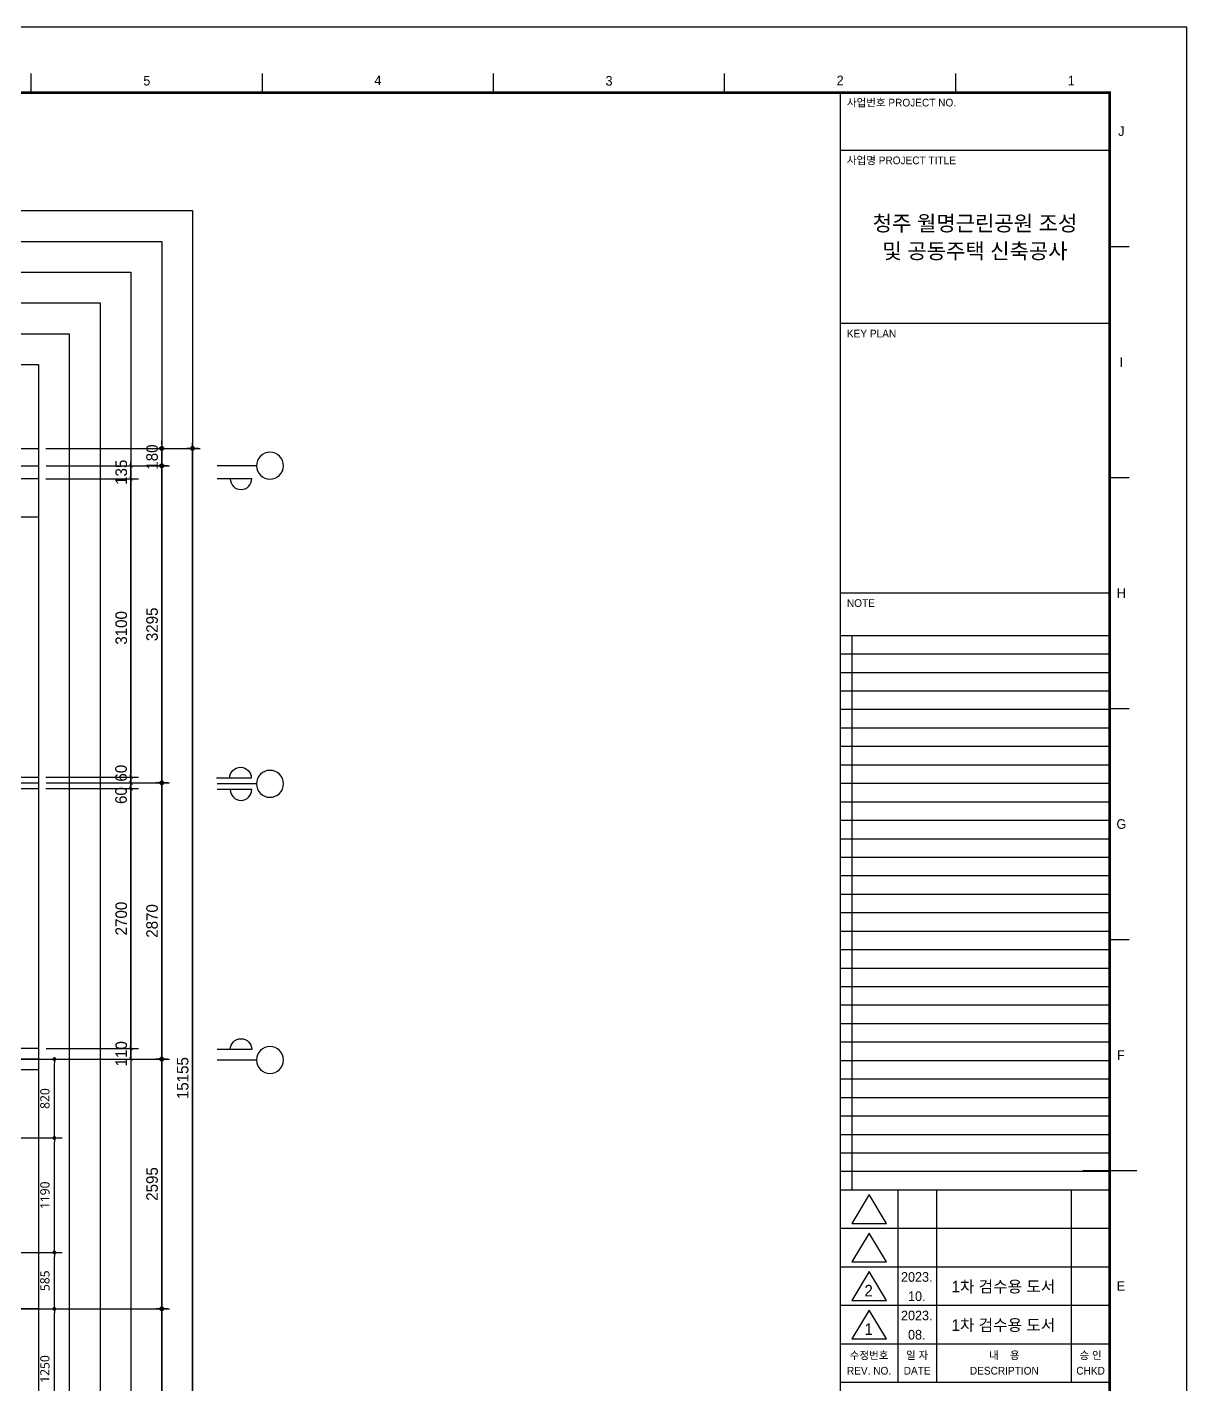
# Model space of a CAD drawing. Header units: millimetres. Extents: x 0 to 92204, y -190080 to 23760.
# Drawn here: x 21598 to 33640, y -14107 to 0 of the extents above; entities that cross this region are included whole.
import ezdxf
from ezdxf.enums import TextEntityAlignment as Align

# ---------------------------------------------------------------- set-up
doc = ezdxf.new("R2010")
doc.units = ezdxf.units.MM
doc.header["$LTSCALE"] = 100
doc.linetypes.add('AUDIT_D_220706163347-0', pattern=[0])
doc.linetypes.add('CEN', pattern=[62, 60, -1, 0, -1])
doc.layers.get('defpoints').update_dxf_attribs({"color": 139})
for name, color, linetype in [('A-치수', 7, 'AUDIT_D_220706163347-0'), ('AA-BORD-FORM', 7, 'Continuous'), ('AA-BORD-TEXT', 3, 'Continuous'), ('AA-XXXX-DIMS', 7, 'Continuous'), ('CEN_CON', 1, 'CEN'), ('CEN_WALL', 12, 'CEN'), ('CONC', 2, 'Continuous'), ('DIM', 7, 'AUDIT_D_220706163347-0'), ('ELE3_CON', 7, 'Continuous'), ('MC', 135, 'Continuous'), ('sheet-안양진흥$0$AA-BORD-TEXT', 3, 'Continuous'), ('WAL', 3, 'Continuous'), ('WAL_DRY', 7, 'Continuous')]:
    doc.layers.add(name, color=color, linetype=linetype)
doc.layers.add('Defpoint', color=135, linetype='Continuous', plot=False)
doc.styles.add('HAUD01', font='Dotum.ttf')
doc.styles.add('sheet-안양진흥$0$HAUD01', font='Dotum.ttf')
doc.styles.add('맑은 고딕', font='malgun.ttf')
doc.styles.add('맑은고딕', font='malgun.ttf', dxfattribs={"width": 0.9})
doc.dimstyles.new('DIM_40', dxfattribs={"dimscale": 40, "dimtxt": 3, "dimasz": 1, "dimexe": 2, "dimexo": 2, "dimgap": 1, "dimtad": 1, "dimdec": 0, "dimzin": 0, "dimdsep": 46, "dimtxsty": '맑은고딕', "dimblk1": 'DIMDOT', "dimblk2": 'DIMDOT', "dimsah": 1, "dimcen": 0.09, "dimdle": 2, "dimclrd": 7, "dimclre": 7, "dimclrt": 3, "dimadec": 0, "dimazin": 0, "dimtfac": 1, "dimtdec": 0, "dimtix": 1, "dimtmove": 2, "dimatfit": 3, "dimldrblk": 'DIMDOT', "dimfxl": 2, "dimtolj": 1, "dimtzin": 0, "dimarcsym": 0})
doc.dimstyles.new('MCDIM_40', dxfattribs={"dimscale": 40, "dimtxt": 3, "dimasz": 1, "dimexe": 2, "dimexo": 2, "dimgap": 1, "dimtad": 1, "dimdec": 0, "dimzin": 0, "dimdsep": 46, "dimtxsty": '맑은고딕', "dimblk1": 'ARCHTICK', "dimblk2": 'ARCHTICK', "dimsah": 1, "dimcen": 0.09, "dimdle": 2, "dimclrd": 7, "dimclre": 7, "dimclrt": 3, "dimadec": 0, "dimazin": 0, "dimtfac": 1, "dimtdec": 0, "dimtix": 1, "dimtmove": 2, "dimatfit": 3, "dimldrblk": 'ARCHTICK', "dimfxl": 1, "dimtolj": 1, "dimtzin": 0, "dimarcsym": 0})
doc.dimstyles.new('NDIM40-in', dxfattribs={"dimscale": 40, "dimtxt": 2.4, "dimasz": 1, "dimexe": 2, "dimexo": 2, "dimgap": 1.2, "dimtad": 1, "dimdec": 0, "dimrnd": 0.25, "dimzin": 0, "dimdsep": 46, "dimtxsty": '맑은 고딕', "dimblk": 'DOT', "dimcen": 5, "dimclrd": 256, "dimclre": 256, "dimclrt": 3, "dimadec": 0, "dimazin": 0, "dimtfac": 1, "dimtdec": 0, "dimtix": 1, "dimtmove": 2, "dimatfit": 1, "dimldrblk": 'DIMDOT', "dimfxl": 0, "dimtolj": 1, "dimtzin": 0, "dimarcsym": 0})

# ---------------------------------------------------------------- blocks, each defined once
blk = doc.blocks.new('U-76B(기본)', base_point=(218292, 9215))
at = {"layer": 'CEN_CON'}
for p, q in [((203612, 19750), (212132, 19750)), ((203912, 19750), (203912, 8915)), ((205592, 19750), (205592, 17645)), ((211887, 16995), (211887, 19750)), ((218887, 17595), (218887, 8920)), ((219067, 17595), (219067, 8920)), ((219167, 17370), (216452, 17370)), ((216802, 17230), (211582, 17230)), ((211877, 17345), (211877, 15695)), ((203612, 15905), (211967, 15905)), ((204362, 8915), (204362, 15905)), ((212722, 8915), (212722, 14695)), ((212512, 14485), (219167, 14485)), ((207187, 11695), (207187, 8915)), ((203612, 11395), (210452, 11395)), ((219167, 11050), (212512, 11050)), ((219167, 9215), (203612, 9215))]:
    blk.add_line(p, q, dxfattribs=at)
at = {"layer": 'CEN_WALL'}
for p, q in [((209152, 19750), (209152, 18915)), ((209167, 15695), (209167, 17935)), ((205587, 17840), (205587, 15695)), ((205892, 17740), (203612, 17740)), ((208992, 17760), (212132, 17760)), ((211602, 16340), (211602, 17735)), ((214047, 17595), (214047, 15695)), ((216067, 17595), (216067, 15695)), ((216627, 17595), (216627, 14275)), ((218287, 14375), (218287, 17595)), ((216452, 16895), (219167, 16895)), ((210702, 15695), (210702, 16685)), ((211637, 16510), (210542, 16510)), ((205862, 16115), (205862, 8915)), ((217002, 15855), (213887, 15855)), ((215592, 14695), (215592, 8920)), ((210187, 12675), (210187, 11395)), ((209882, 12370), (219167, 12370)), ((208877, 8915), (208877, 10385)), ((210127, 8915), (210127, 10385)), ((210292, 10220), (208712, 10220))]:
    blk.add_line(p, q, dxfattribs=at)
at = {"layer": 'CONC'}
for p, q in [((203912, 19750), (203912, 19145)), ((210837, 19765), (211902, 19765)), ((210837, 19638), (210837, 19765)), ((211902, 17245), (211902, 19765)), ((212152, 17495), (212152, 19750)), ((204112, 19625), (204112, 19145)), ((204112, 19625), (205402, 19625)), ((205402, 19625), (205402, 17680)), ((205602, 19625), (205602, 17680)), ((205602, 19625), (210137, 19625)), ((210137, 19638), (210837, 19638)), ((210137, 19638), (210137, 19625)), ((204112, 19145), (203912, 19145)), ((203912, 18115), (203912, 17680)), ((204112, 18115), (203912, 18115)), ((204112, 18115), (204112, 17800)), ((204632, 17800), (204112, 17800)), ((204632, 17800), (204632, 17680)), ((204632, 17680), (203912, 17680)), ((205602, 17680), (205402, 17680)), ((212467, 17495), (212152, 17495)), ((212467, 17495), (212467, 17395)), ((218942, 17495), (213587, 17495)), ((213587, 17495), (213587, 17395)), ((212467, 17395), (212327, 17395)), ((212327, 17395), (212327, 17245)), ((213587, 17395), (213727, 17395)), ((213727, 17395), (213727, 17245)), ((212327, 17245), (211902, 17245)), ((218955, 17245), (213727, 17245)), ((218955, 17245), (218955, 16795)), ((211790, 16795), (211790, 17115)), ((211964, 17115), (211790, 17115)), ((211964, 16795), (211964, 17115)), ((211777, 16795), (211777, 16005)), ((211790, 16795), (211777, 16795)), ((211977, 16795), (211964, 16795)), ((211977, 16795), (211977, 15805)), ((218942, 16795), (218942, 14585)), ((218942, 16795), (218955, 16795)), ((203912, 16180), (203912, 15805)), ((204112, 16180), (203912, 16180)), ((204112, 16180), (204112, 16055)), ((204562, 16055), (204112, 16055)), ((204562, 16055), (204562, 15345)), ((206327, 15992), (206037, 15992)), ((206037, 15992), (206037, 15818)), ((206327, 16005), (208152, 16005)), ((206327, 16005), (206327, 15992)), ((208152, 16005), (208152, 15805)), ((209102, 16005), (211777, 16005)), ((209102, 16005), (209102, 15805)), ((204362, 15805), (203912, 15805)), ((204362, 15805), (204362, 15345)), ((206327, 15818), (206037, 15818)), ((206327, 15818), (206327, 15805)), ((206327, 15805), (208152, 15805)), ((209102, 15805), (211977, 15805)), ((204562, 15345), (204362, 15345)), ((212622, 12835), (212622, 14585)), ((212822, 14585), (212622, 14585)), ((212822, 12835), (212822, 14585)), ((213772, 14585), (215632, 14585)), ((213772, 14385), (213772, 14585)), ((215632, 14385), (215632, 14585)), ((216562, 14585), (218942, 14585)), ((216562, 14385), (216562, 14585)), ((213772, 14385), (215632, 14385)), ((216562, 14385), (218942, 14385)), ((218942, 14385), (218942, 11250)), ((212622, 12835), (212635, 12835)), ((212635, 12835), (212635, 12545)), ((212809, 12835), (212809, 12545)), ((212809, 12835), (212822, 12835)), ((212635, 12545), (212809, 12545)), ((204362, 12045), (204362, 11155)), ((204562, 12045), (204362, 12045)), ((204562, 12045), (204562, 11405)), ((210172, 11405), (204562, 11405)), ((210172, 11205), (210172, 11405)), ((207062, 11155), (204362, 11155)), ((207062, 11155), (207062, 10315)), ((207312, 11205), (207312, 10315)), ((207312, 11205), (210172, 11205)), ((213282, 11250), (212802, 11250)), ((212802, 11250), (212802, 9415)), ((213282, 11250), (213282, 11050)), ((216102, 11250), (215082, 11250)), ((215082, 11250), (215082, 11050)), ((216102, 11250), (216102, 11050)), ((218942, 11250), (217902, 11250)), ((217902, 11250), (217902, 11050)), ((213282, 11050), (213002, 11050)), ((213002, 11050), (213002, 9215)), ((216102, 11050), (215082, 11050)), ((218942, 11050), (217902, 11050)), ((207312, 10315), (207062, 10315)), ((207062, 9415), (207062, 9215)), ((210712, 9415), (207062, 9415)), ((210712, 9415), (210712, 9215)), ((212802, 9415), (211912, 9415)), ((211912, 9415), (211912, 9215)), ((210712, 9215), (207062, 9215)), ((213002, 9215), (211912, 9215))]:
    blk.add_line(p, q, dxfattribs=at)
at = {"layer": 'Defpoint'}
blk.add_circle((211887, 19750), 50, dxfattribs=at)
at = {"layer": 'ELE3_CON'}
for p, q in [((203912, 19145), (203912, 18115)), ((204112, 16180), (204112, 17680)), ((204562, 12045), (204562, 15345)), ((215082, 11250), (213282, 11250)), ((217902, 11250), (216102, 11250)), ((207062, 9415), (207062, 10315)), ((207312, 9415), (207312, 10315)), ((211912, 9415), (210712, 9415))]:
    blk.add_line(p, q, dxfattribs=at)
at = {"layer": 'MC'}
for p, q in [((205792, 19750), (205792, 15695)), ((209092, 19750), (209092, 18915)), ((209212, 19750), (209212, 18915)), ((211752, 16995), (211752, 19750)), ((203612, 19615), (212132, 19615)), ((209312, 19015), (208992, 19015)), ((209092, 15695), (209092, 17935)), ((209242, 15695), (209242, 17935)), ((208992, 17835), (212132, 17835)), ((208992, 17685), (212132, 17685)), ((211542, 17735), (211542, 16340)), ((213987, 17595), (213987, 15695)), ((214107, 17595), (214107, 15695)), ((216007, 17595), (216007, 15695)), ((216127, 17595), (216127, 15695)), ((216552, 17595), (216552, 14275)), ((216702, 17595), (216702, 14275)), ((218202, 14375), (218202, 17595)), ((211987, 17345), (211987, 15695)), ((216792, 17095), (211582, 17095)), ((216442, 16835), (219167, 16835)), ((210642, 15695), (210642, 16685)), ((211637, 16585), (210542, 16585)), ((206067, 16115), (206067, 8915)), ((208992, 16085), (210857, 16085)), ((203612, 16015), (209342, 16015)), ((216992, 15915), (213887, 15915)), ((203612, 15795), (211967, 15795)), ((216992, 15795), (213887, 15795)), ((212612, 8915), (212612, 14695)), ((212832, 8915), (212832, 14695)), ((215532, 14695), (215532, 8920)), ((215652, 14695), (215652, 8920)), ((218352, 8920), (218352, 14725)), ((218752, 8920), (218752, 14725)), ((212502, 14595), (216792, 14595)), ((216442, 14635), (219167, 14635)), ((212502, 14375), (219167, 14375)), ((209882, 12575), (219167, 12575)), ((209982, 12675), (209982, 11395)), ((203612, 11595), (210442, 11595))]:
    blk.add_line(p, q, dxfattribs=at)
at = {"layer": 'WAL'}
for p, q in [((218282, 14585), (218282, 17125)), ((218372, 17125), (218282, 17125)), ((218372, 14585), (218372, 17125)), ((205412, 16180), (205412, 15635)), ((205602, 16180), (205412, 16180)), ((205602, 16180), (205602, 15825)), ((205602, 15825), (205877, 15825)), ((205877, 15825), (205877, 15325)), ((205412, 15635), (205687, 15635)), ((205687, 15635), (205687, 15325)), ((205877, 15325), (205687, 15325)), ((218372, 14585), (218282, 14585)), ((210172, 12385), (210812, 12385)), ((210172, 11225), (210172, 12385)), ((210812, 12385), (210812, 12195)), ((212012, 12385), (212012, 12195)), ((212012, 12385), (213302, 12385)), ((213302, 12385), (213302, 12195)), ((215102, 12385), (216122, 12385)), ((215102, 12385), (215102, 12195)), ((216122, 12385), (216122, 12195)), ((217922, 12385), (218942, 12385)), ((217922, 12385), (217922, 12195)), ((218942, 12385), (218942, 12195)), ((210362, 12195), (210812, 12195)), ((210362, 11225), (210362, 12195)), ((212012, 12195), (213302, 12195)), ((215102, 12195), (216122, 12195)), ((217922, 12195), (218942, 12195)), ((205687, 12025), (205687, 11405)), ((205877, 12025), (205687, 12025)), ((205877, 12025), (205877, 11405)), ((210172, 11225), (210362, 11225)), ((210172, 10265), (208832, 10265)), ((208832, 9415), (208832, 10265)), ((210082, 10175), (208922, 10175)), ((208922, 9415), (208922, 10175)), ((210082, 9415), (210082, 10175)), ((210172, 9415), (210172, 10265)), ((208922, 9415), (208832, 9415)), ((210172, 9415), (210082, 9415))]:
    blk.add_line(p, q, dxfattribs=at)
at = {"layer": 'WAL_DRY'}
for p, q in [((205772, 19625), (205772, 17665)), ((205782, 19625), (205782, 17665)), ((209102, 19625), (209102, 19025)), ((209115, 19625), (209115, 19038)), ((209127, 19625), (209127, 19050)), ((209177, 19625), (209177, 19050)), ((209190, 19625), (209190, 19038)), ((209202, 19625), (209202, 19025)), ((210837, 19635), (211772, 19635)), ((210837, 19625), (211762, 19625)), ((211762, 17825), (211762, 19625)), ((211772, 17825), (211772, 19635)), ((204112, 19465), (205402, 19465)), ((204112, 19455), (205402, 19455)), ((209127, 19050), (209177, 19050)), ((209102, 19025), (209202, 19025)), ((209115, 19038), (209190, 19038)), ((209102, 16005), (209102, 17825)), ((209102, 17825), (209202, 17825)), ((209115, 16005), (209115, 17813)), ((209115, 17813), (209190, 17813)), ((209127, 16005), (209127, 17800)), ((209127, 17800), (209177, 17800)), ((209177, 16005), (209177, 17800)), ((209190, 16005), (209190, 17813)), ((209202, 16005), (209202, 17825)), ((209202, 17825), (209242, 17825)), ((209202, 17813), (209242, 17813)), ((209202, 17800), (209242, 17800)), ((209992, 17825), (211772, 17825)), ((209992, 17813), (211772, 17813)), ((209992, 17800), (211772, 17800)), ((211772, 17825), (211772, 17750)), ((209202, 17750), (209242, 17750)), ((209202, 17738), (209242, 17738)), ((209202, 17725), (209242, 17725)), ((209992, 17750), (211607, 17750)), ((209992, 17738), (211595, 17738)), ((209992, 17725), (211582, 17725)), ((211582, 16515), (211582, 17725)), ((211595, 16503), (211595, 17738)), ((211607, 16490), (211607, 17750)), ((211657, 17750), (211772, 17750)), ((211657, 16440), (211657, 17750)), ((212457, 17115), (212457, 17395)), ((212467, 17105), (212467, 17395)), ((213587, 17105), (213587, 17395)), ((213597, 17115), (213597, 17395)), ((212457, 17115), (211977, 17115)), ((212467, 17105), (211977, 17105)), ((213997, 17105), (213587, 17105)), ((216092, 17115), (213597, 17115)), ((213997, 17115), (213997, 15805)), ((214010, 17115), (214010, 15818)), ((214022, 17115), (214022, 15830)), ((214072, 17115), (214072, 15830)), ((214085, 17115), (214085, 15818)), ((214097, 17115), (214097, 15805)), ((216017, 17105), (214097, 17105)), ((216017, 17115), (216017, 15805)), ((216030, 17115), (216030, 15818)), ((216042, 17115), (216042, 15830)), ((216092, 17115), (216092, 15880)), ((216587, 17115), (216587, 15880)), ((216650, 17115), (216587, 17115)), ((216650, 17115), (216650, 16950)), ((216650, 16950), (218282, 16950)), ((216637, 16900), (218282, 16900)), ((216637, 16900), (216637, 15385)), ((216650, 16888), (218282, 16888)), ((216650, 16888), (216650, 15385)), ((216662, 16875), (218282, 16875)), ((216662, 16875), (216662, 15385)), ((210682, 16515), (211582, 16515)), ((210682, 16005), (210682, 16515)), ((210695, 16503), (211595, 16503)), ((210695, 16005), (210695, 16503)), ((210707, 16490), (211607, 16490)), ((210707, 16005), (210707, 16490)), ((210757, 16440), (211657, 16440)), ((210757, 16005), (210757, 16440)), ((205772, 16195), (205772, 15995)), ((205782, 16195), (205782, 16005)), ((205772, 15995), (206037, 15995)), ((205782, 16005), (206037, 16005)), ((206047, 15805), (206047, 15310)), ((206057, 15805), (206057, 15310)), ((214097, 15805), (213997, 15805)), ((214085, 15818), (214010, 15818)), ((214072, 15830), (214022, 15830)), ((214657, 15905), (214097, 15905)), ((214657, 15893), (214097, 15893)), ((214657, 15880), (214097, 15880)), ((214657, 15830), (214097, 15830)), ((214657, 15818), (214097, 15818)), ((214657, 15805), (214097, 15805)), ((216017, 15905), (215457, 15905)), ((216017, 15893), (215457, 15893)), ((216017, 15880), (215457, 15880)), ((216017, 15830), (215457, 15830)), ((216017, 15818), (215457, 15818)), ((216017, 15805), (215457, 15805)), ((216017, 15805), (215457, 15805)), ((216562, 15805), (216017, 15805)), ((216575, 15818), (216030, 15818)), ((216587, 15830), (216042, 15830)), ((216587, 15880), (216092, 15880)), ((216562, 15805), (216562, 15385)), ((216575, 15818), (216575, 15385)), ((216587, 15830), (216587, 15385)), ((216562, 14635), (216562, 14585)), ((216575, 14635), (216575, 14585)), ((216587, 14635), (216587, 14585)), ((216637, 14635), (216637, 14585)), ((216650, 14635), (216650, 14585)), ((216662, 14635), (216662, 14585)), ((215542, 14385), (215542, 12565)), ((215555, 14385), (215555, 12565)), ((215567, 14385), (215567, 12565)), ((215617, 14385), (215617, 12565)), ((215630, 14385), (215630, 12565)), ((215642, 14385), (215642, 12565)), ((218762, 14385), (218762, 12565)), ((218772, 14385), (218772, 12555)), ((209992, 12565), (209992, 13685)), ((210092, 13685), (209992, 13685)), ((210092, 12565), (210092, 13685)), ((210092, 13685), (210792, 13685)), ((210792, 13585), (210792, 13685)), ((210005, 12565), (210005, 13673)), ((210080, 13673), (210005, 13673)), ((210017, 12565), (210017, 13660)), ((210067, 13660), (210017, 13660)), ((210067, 12565), (210067, 13660)), ((210080, 12565), (210080, 13673)), ((210092, 13673), (210780, 13673)), ((210092, 13660), (210767, 13660)), ((210092, 13610), (210767, 13610)), ((210092, 13598), (210780, 13598)), ((210092, 13585), (210792, 13585)), ((210767, 13610), (210767, 13660)), ((210780, 13598), (210780, 13673)), ((209992, 12565), (210827, 12565)), ((209992, 11585), (209992, 12565)), ((210002, 11575), (210002, 12555)), ((210002, 12555), (210827, 12555)), ((211997, 12565), (212622, 12565)), ((211997, 12555), (212622, 12555)), ((212822, 12565), (213317, 12565)), ((212822, 12555), (213317, 12555)), ((215087, 12565), (216137, 12565)), ((215087, 12555), (216137, 12555)), ((217907, 12565), (218762, 12565)), ((217907, 12555), (218772, 12555)), ((206047, 12040), (206047, 11575)), ((206057, 12040), (206057, 11585)), ((206047, 11575), (210002, 11575)), ((206057, 11585), (209992, 11585))]:
    blk.add_line(p, q, dxfattribs=at)
blk = doc.blocks.new('DIMDOT')
at = {"layer": 'AA-XXXX-DIMS'}
for p, q in [((-1.5, 0), (1.5, 0)), ((0, -1.5), (0, 1.5))]:
    blk.add_line(p, q, dxfattribs=at)
for radius in [0.5, 0.25]:
    blk.add_circle((0, 0), radius, dxfattribs=at)
blk = doc.blocks.new('*D3056')
at = {"layer": 'defpoints', "color": 0, "transparency": 16777216}
for p in [(21715, -28137), (23315, -28137), (21715, -43292)]:
    blk.add_point(p, dxfattribs=at)
at = {"layer": 'DIM', "color": 7, "lineweight": -2, "transparency": 16777216}
for p, q in [((21795, -28137), (23395, -28137)), ((23315, -43252), (23315, -28177)), ((21795, -43292), (23395, -43292))]:
    blk.add_line(p, q, dxfattribs=at)
at = {"layer": 'DIM', "color": 7, "lineweight": -2, "transparency": 16777216, "xscale": 40, "yscale": 40, "zscale": 40}
for p, rotation in [((23315, -28137), 90), ((23315, -43292), 270)]:
    blk.add_blockref('DIMDOT', p, dxfattribs=dict(at, rotation=rotation))
at = {"layer": 'DIM', "color": 3, "transparency": 16777216, "insert": (23213, -34680), "char_height": 120, "attachment_point": 5, "rotation": 90, "style": 'HAUD01'}
blk.add_mtext('\\A1;15155', dxfattribs=at)
blk = doc.blocks.new('*D3059')
at = {"layer": 'defpoints', "color": 0, "transparency": 16777216}
for p in [(21715, -34482), (22995, -34482), (21715, -37077)]:
    blk.add_point(p, dxfattribs=at)
at = {"layer": 'DIM', "color": 7, "lineweight": -2, "transparency": 16777216}
for p, q in [((21795, -34482), (23075, -34482)), ((22995, -37037), (22995, -34522)), ((21795, -37077), (23075, -37077))]:
    blk.add_line(p, q, dxfattribs=at)
at = {"layer": 'DIM', "color": 7, "lineweight": -2, "transparency": 16777216, "xscale": 40, "yscale": 40, "zscale": 40}
for p, rotation in [((22995, -34482), 90), ((22995, -37077), 270)]:
    blk.add_blockref('DIMDOT', p, dxfattribs=dict(at, rotation=rotation))
at = {"layer": 'DIM', "color": 3, "transparency": 16777216, "insert": (22895, -35780), "char_height": 120, "attachment_point": 5, "rotation": 90, "style": 'HAUD01'}
blk.add_mtext('\\A1;2595', dxfattribs=at)
blk = doc.blocks.new('*D3060')
at = {"layer": 'defpoints', "color": 0, "transparency": 16777216}
for p in [(21715, -31612), (22995, -31612), (21715, -34482)]:
    blk.add_point(p, dxfattribs=at)
at = {"layer": 'DIM', "color": 7, "lineweight": -2, "transparency": 16777216}
for p, q in [((21795, -31612), (23075, -31612)), ((22995, -34442), (22995, -31652)), ((21795, -34482), (23075, -34482))]:
    blk.add_line(p, q, dxfattribs=at)
at = {"layer": 'DIM', "color": 7, "lineweight": -2, "transparency": 16777216, "xscale": 40, "yscale": 40, "zscale": 40}
for p, rotation in [((22995, -31612), 90), ((22995, -34482), 270)]:
    blk.add_blockref('DIMDOT', p, dxfattribs=dict(at, rotation=rotation))
at = {"layer": 'DIM', "color": 3, "transparency": 16777216, "insert": (22895, -33047), "char_height": 120, "attachment_point": 5, "rotation": 90, "style": 'HAUD01'}
blk.add_mtext('\\A1;2870', dxfattribs=at)
blk = doc.blocks.new('*D3061')
at = {"layer": 'defpoints', "color": 0, "transparency": 16777216}
for p in [(21715, -28317), (22995, -28317), (21715, -31612)]:
    blk.add_point(p, dxfattribs=at)
at = {"layer": 'DIM', "color": 7, "lineweight": -2, "transparency": 16777216}
for p, q in [((21795, -28317), (23075, -28317)), ((22995, -31572), (22995, -28357)), ((21795, -31612), (23075, -31612))]:
    blk.add_line(p, q, dxfattribs=at)
at = {"layer": 'DIM', "color": 7, "lineweight": -2, "transparency": 16777216, "xscale": 40, "yscale": 40, "zscale": 40}
for p, rotation in [((22995, -28317), 90), ((22995, -31612), 270)]:
    blk.add_blockref('DIMDOT', p, dxfattribs=dict(at, rotation=rotation))
at = {"layer": 'DIM', "color": 3, "transparency": 16777216, "insert": (22895, -29965), "char_height": 120, "attachment_point": 5, "rotation": 90, "style": 'HAUD01'}
blk.add_mtext('\\A1;3295', dxfattribs=at)
blk = doc.blocks.new('*D3062')
at = {"layer": 'defpoints', "color": 0, "transparency": 16777216}
for p in [(21710, -28137), (22995, -28137), (21715, -28317)]:
    blk.add_point(p, dxfattribs=at)
at = {"layer": 'DIM', "color": 7, "lineweight": -2, "transparency": 16777216}
for p, q in [((22995, -28097), (22995, -28057)), ((21790, -28137), (23075, -28137)), ((22995, -28317), (22995, -28137)), ((21795, -28317), (23075, -28317)), ((22995, -28357), (22995, -28397))]:
    blk.add_line(p, q, dxfattribs=at)
at = {"layer": 'DIM', "color": 7, "lineweight": -2, "transparency": 16777216, "xscale": 40, "yscale": 40, "zscale": 40}
for p, rotation in [((22995, -28137), 270), ((22995, -28317), 90)]:
    blk.add_blockref('DIMDOT', p, dxfattribs=dict(at, rotation=rotation))
at = {"layer": 'DIM', "color": 3, "transparency": 16777216, "insert": (22895, -28227), "char_height": 120, "attachment_point": 5, "rotation": 90, "style": 'HAUD01'}
blk.add_mtext('\\A1;180', dxfattribs=at)
blk = doc.blocks.new('*D3063')
at = {"layer": 'defpoints', "color": 0, "transparency": 16777216}
for p in [(21715, -37077), (22995, -37077), (21715, -40017)]:
    blk.add_point(p, dxfattribs=at)
at = {"layer": 'DIM', "color": 7, "lineweight": -2, "transparency": 16777216}
for p, q in [((21795, -37077), (23075, -37077)), ((22995, -39977), (22995, -37117)), ((21795, -40017), (23075, -40017))]:
    blk.add_line(p, q, dxfattribs=at)
at = {"layer": 'DIM', "color": 7, "lineweight": -2, "transparency": 16777216, "xscale": 40, "yscale": 40, "zscale": 40}
for p, rotation in [((22995, -37077), 90), ((22995, -40017), 270)]:
    blk.add_blockref('DIMDOT', p, dxfattribs=dict(at, rotation=rotation))
at = {"layer": 'DIM', "color": 3, "transparency": 16777216, "insert": (22895, -38547), "char_height": 120, "attachment_point": 5, "rotation": 90, "style": 'HAUD01'}
blk.add_mtext('\\A1;2940', dxfattribs=at)
blk = doc.blocks.new('_ArchTick')
at = {"color": 0, "linetype": 'ByBlock', "const_width": 0.15}
blk.add_lwpolyline([(-0.5, -0.5), (0.5, 0.5)], dxfattribs=at)
blk = doc.blocks.new('*D3064')
at = {"layer": 'defpoints', "color": 0, "transparency": 16777216}
for p in [(21715, -34372), (22675, -34372), (21715, -34482)]:
    blk.add_point(p, dxfattribs=at)
at = {"layer": 'DIM', "color": 7, "lineweight": -2, "transparency": 16777216}
for p, q in [((21795, -34372), (22755, -34372)), ((22675, -34372), (22675, -34332)), ((22675, -34482), (22675, -34372)), ((21795, -34482), (22755, -34482)), ((22675, -34482), (22675, -34522))]:
    blk.add_line(p, q, dxfattribs=at)
at = {"layer": 'DIM', "color": 7, "lineweight": -2, "transparency": 16777216, "xscale": 40, "yscale": 40, "zscale": 40}
for p, rotation in [((22675, -34372), 270), ((22675, -34482), 90)]:
    blk.add_blockref('_ArchTick', p, dxfattribs=dict(at, rotation=rotation))
at = {"layer": 'DIM', "color": 3, "transparency": 16777216, "insert": (22575, -34427), "char_height": 120, "attachment_point": 5, "rotation": 90, "style": 'HAUD01'}
blk.add_mtext('\\A1;110', dxfattribs=at)
blk = doc.blocks.new('*D3065')
at = {"layer": 'defpoints', "color": 0, "transparency": 16777216}
for p in [(21710, -31672), (22675, -31672), (21715, -34372)]:
    blk.add_point(p, dxfattribs=at)
at = {"layer": 'DIM', "color": 7, "lineweight": -2, "transparency": 16777216}
for p, q in [((22675, -34452), (22675, -31592)), ((21790, -31672), (22755, -31672)), ((21795, -34372), (22755, -34372))]:
    blk.add_line(p, q, dxfattribs=at)
at = {"layer": 'DIM', "color": 7, "lineweight": -2, "transparency": 16777216, "xscale": 40, "yscale": 40, "zscale": 40}
for p, rotation in [((22675, -31672), 90), ((22675, -34372), 270)]:
    blk.add_blockref('_ArchTick', p, dxfattribs=dict(at, rotation=rotation))
at = {"layer": 'DIM', "color": 3, "transparency": 16777216, "insert": (22575, -33022), "char_height": 120, "attachment_point": 5, "rotation": 90, "style": 'HAUD01'}
blk.add_mtext('\\A1;2700', dxfattribs=at)
blk = doc.blocks.new('*D3066')
at = {"layer": 'defpoints', "color": 0, "transparency": 16777216}
for p in [(21710, -31672), (21715, -31612), (22675, -31612)]:
    blk.add_point(p, dxfattribs=at)
at = {"layer": 'DIM', "color": 7, "lineweight": -2, "transparency": 16777216}
for p, q in [((22675, -31612), (22675, -31572)), ((21790, -31672), (22755, -31672)), ((21795, -31612), (22755, -31612)), ((22675, -31672), (22675, -31612)), ((22675, -31672), (22675, -31712))]:
    blk.add_line(p, q, dxfattribs=at)
at = {"layer": 'DIM', "color": 7, "lineweight": -2, "transparency": 16777216, "xscale": 40, "yscale": 40, "zscale": 40}
for p, rotation in [((22675, -31612), 270), ((22675, -31672), 90)]:
    blk.add_blockref('_ArchTick', p, dxfattribs=dict(at, rotation=rotation))
at = {"layer": 'DIM', "color": 3, "transparency": 16777216, "insert": (22573, -31744), "char_height": 120, "attachment_point": 5, "rotation": 90, "style": 'HAUD01'}
blk.add_mtext('\\A1;60', dxfattribs=at)
blk = doc.blocks.new('*D3067')
at = {"layer": 'defpoints', "color": 0, "transparency": 16777216}
for p in [(21710, -31552), (22675, -31552), (21715, -31612)]:
    blk.add_point(p, dxfattribs=at)
at = {"layer": 'DIM', "color": 7, "lineweight": -2, "transparency": 16777216}
for p, q in [((21790, -31552), (22755, -31552)), ((22675, -31552), (22675, -31512)), ((22675, -31612), (22675, -31552)), ((21795, -31612), (22755, -31612)), ((22675, -31612), (22675, -31652))]:
    blk.add_line(p, q, dxfattribs=at)
at = {"layer": 'DIM', "color": 7, "lineweight": -2, "transparency": 16777216, "xscale": 40, "yscale": 40, "zscale": 40}
for p, rotation in [((22675, -31552), 270), ((22675, -31612), 90)]:
    blk.add_blockref('_ArchTick', p, dxfattribs=dict(at, rotation=rotation))
at = {"layer": 'DIM', "color": 3, "transparency": 16777216, "insert": (22573, -31512), "char_height": 120, "attachment_point": 5, "rotation": 90, "style": 'HAUD01'}
blk.add_mtext('\\A1;60', dxfattribs=at)
blk = doc.blocks.new('*D3068')
at = {"layer": 'defpoints', "color": 0, "transparency": 16777216}
for p in [(21710, -28452), (22675, -28452), (21710, -31552)]:
    blk.add_point(p, dxfattribs=at)
at = {"layer": 'DIM', "color": 7, "lineweight": -2, "transparency": 16777216}
for p, q in [((21790, -28452), (22755, -28452)), ((22675, -31632), (22675, -28372)), ((21790, -31552), (22755, -31552))]:
    blk.add_line(p, q, dxfattribs=at)
at = {"layer": 'DIM', "color": 7, "lineweight": -2, "transparency": 16777216, "xscale": 40, "yscale": 40, "zscale": 40}
for p, rotation in [((22675, -28452), 90), ((22675, -31552), 270)]:
    blk.add_blockref('_ArchTick', p, dxfattribs=dict(at, rotation=rotation))
at = {"layer": 'DIM', "color": 3, "transparency": 16777216, "insert": (22575, -30002), "char_height": 120, "attachment_point": 5, "rotation": 90, "style": 'HAUD01'}
blk.add_mtext('\\A1;3100', dxfattribs=at)
blk = doc.blocks.new('*D3069')
at = {"layer": 'defpoints', "color": 0, "transparency": 16777216}
for p in [(21715, -28317), (22675, -28317), (21710, -28452)]:
    blk.add_point(p, dxfattribs=at)
at = {"layer": 'DIM', "color": 7, "lineweight": -2, "transparency": 16777216}
for p, q in [((21795, -28317), (22755, -28317)), ((22675, -28317), (22675, -28277)), ((22675, -28452), (22675, -28317)), ((21790, -28452), (22755, -28452)), ((22675, -28452), (22675, -28492))]:
    blk.add_line(p, q, dxfattribs=at)
at = {"layer": 'DIM', "color": 7, "lineweight": -2, "transparency": 16777216, "xscale": 40, "yscale": 40, "zscale": 40}
for p, rotation in [((22675, -28317), 270), ((22675, -28452), 90)]:
    blk.add_blockref('_ArchTick', p, dxfattribs=dict(at, rotation=rotation))
at = {"layer": 'DIM', "color": 3, "transparency": 16777216, "insert": (22575, -28385), "char_height": 120, "attachment_point": 5, "rotation": 90, "style": 'HAUD01'}
blk.add_mtext('\\A1;135', dxfattribs=at)
blk = doc.blocks.new('중심')
at = {"layer": 'DIM'}
blk.add_line((-350, 0), (0, 0), dxfattribs=at)
blk.add_circle((-470, 0), 120, dxfattribs=at)
blk = doc.blocks.new('XR-FORM 청주월명')
at = {"layer": 'AA-BORD-FORM', "color": 2}
for p, q in [((541, 577), (541, 582)), ((601, 577), (601, 582)), ((661, 577), (661, 582)), ((721, 577), (721, 582)), ((781, 577), (781, 582)), ((751, 577), (751, 17)), ((821, 537), (826, 537)), ((821, 477), (826, 477)), ((821, 417), (826, 417)), ((821, 357), (826, 357)), ((814, 297), (828, 297))]:
    blk.add_line(p, q, dxfattribs=at)
at = {"layer": 'AA-BORD-FORM', "color": 3}
for p, q in [((821, 562), (751, 562)), ((821, 517), (751, 517)), ((821, 447), (751, 447)), ((751, 292), (821, 292)), ((766, 292), (766, 282)), ((776, 292), (776, 282)), ((811, 292), (811, 282)), ((751, 282), (821, 282)), ((766, 282), (766, 272)), ((776, 282), (776, 272)), ((811, 282), (811, 272)), ((751, 272), (821, 272)), ((766, 272), (766, 262)), ((776, 272), (776, 262)), ((811, 272), (811, 262)), ((751, 262), (821, 262)), ((766, 262), (766, 252)), ((776, 262), (776, 252)), ((811, 262), (811, 252)), ((751, 252), (821, 252)), ((766, 252), (766, 242)), ((776, 252), (776, 242)), ((811, 252), (811, 242)), ((751, 242), (821, 242))]:
    blk.add_line(p, q, dxfattribs=at)
at = {"layer": 'AA-BORD-FORM', "color": 1}
blk.add_lwpolyline([(0, 0), (841, 0), (841, 594), (0, 594)], close=True, dxfattribs=at)
at = {"layer": 'AA-BORD-FORM', "color": 2, "const_width": 0.682}
blk.add_lwpolyline([(21, 17), (21, 577), (821, 577), (821, 17)], close=True, dxfattribs=at)
at = {"layer": 'AA-BORD-FORM', "color": 7}
for points in [[(763, 283.24), (758.5, 290.74), (754, 283.24)], [(763, 273.24), (758.5, 280.74), (754, 273.24)], [(763, 263.24), (758.5, 270.74), (754, 263.24)], [(763, 253.24), (758.5, 260.74), (754, 253.24)], [(763, 253.24), (758.5, 260.74), (754, 253.24)]]:
    blk.add_lwpolyline(points, close=True, dxfattribs=at)
at = {"layer": 'defpoints'}
for p, q in [((751, 436), (821, 436)), ((754, 436), (754, 292)), ((751, 431.2), (821, 431.2)), ((751, 426.4), (821, 426.4)), ((751, 421.6), (821, 421.6)), ((751, 416.8), (821, 416.8)), ((751, 412), (821, 412)), ((751, 407.2), (821, 407.2)), ((751, 402.4), (821, 402.4)), ((751, 397.6), (821, 397.6)), ((751, 392.8), (821, 392.8)), ((751, 388), (821, 388)), ((751, 383.2), (821, 383.2)), ((751, 378.4), (821, 378.4)), ((751, 373.6), (821, 373.6)), ((751, 368.8), (821, 368.8)), ((751, 364), (821, 364)), ((751, 359.2), (821, 359.2)), ((751, 354.4), (821, 354.4)), ((751, 349.6), (821, 349.6)), ((751, 344.8), (821, 344.8)), ((751, 340), (821, 340)), ((751, 335.2), (821, 335.2)), ((751, 330.4), (821, 330.4)), ((751, 325.6), (821, 325.6)), ((751, 320.8), (821, 320.8)), ((751, 316), (821, 316)), ((751, 311.2), (821, 311.2)), ((751, 306.4), (821, 306.4)), ((751, 301.6), (821, 301.6)), ((751, 296.8), (821, 296.8))]:
    blk.add_line(p, q, dxfattribs=at)
at = {"layer": 'AA-BORD-TEXT', "color": 7, "style": 'HAUD01'}
for s, p in [('5', (571, 580.09)), ('4', (631, 580.19)), ('3', (691, 580.06)), ('2', (751, 580.16)), ('1', (811, 580.12)), ('J', (824, 567)), ('I', (824, 507)), ('H', (824, 447)), ('G', (824, 387)), ('F', (823.89, 327)), ('E', (823.89, 267))]:
    blk.add_text(s, height=2.5, dxfattribs=at).set_placement(p, align=Align.MIDDLE_CENTER)
at = {"layer": 'AA-BORD-TEXT', "color": 3, "style": 'HAUD01'}
for s, p in [('사업번호 PROJECT NO.', (752.75, 573.4)), ('사업명 PROJECT TITLE', (752.75, 558.4)), ('KEY PLAN', (752.75, 513.4)), ('NOTE', (752.75, 443.4))]:
    blk.add_text(s, height=2, rotation=360, dxfattribs=at).set_placement(p)
for s, height, rotation, p in [('청주 월명근린공원 조성', 4, 360, (786, 543.05)), ('및 공동주택 신축공사', 4, 0, (786, 535.85)), ('수정번호', 2, 360, (758.5, 249)), ('일 자', 2, 360, (770.98, 249)), ('내    용', 2, 360, (793.62, 249)), ('승 인', 2, 360, (816.02, 249)), ('REV. NO.', 2, 360, (758.5, 245)), ('DATE', 2, 360, (770.98, 245)), ('DESCRIPTION', 2, 360, (793.62, 245)), ('CHKD', 2, 360, (816.02, 245))]:
    blk.add_text(s, height=height, rotation=rotation, dxfattribs=at).set_placement(p, align=Align.MIDDLE_CENTER)
at = {"layer": 'sheet-안양진흥$0$AA-BORD-TEXT', "style": 'sheet-안양진흥$0$HAUD01'}
for s, height, p in [('2023.', 2.5, (770.89, 269.35)), ('1차 검수용 도서', 3, (793.39, 266.85)), ('2', 3, (758.39, 265.79)), ('10.', 2.5, (770.89, 264.35)), ('2023.', 2.5, (770.89, 259.35)), ('1차 검수용 도서', 3, (793.39, 256.85)), ('1', 3, (758.39, 255.79)), ('08.', 2.5, (770.89, 254.35))]:
    blk.add_text(s, height=height, dxfattribs=at).set_placement(p, align=Align.MIDDLE_CENTER)
blk = doc.blocks.new('_Dot')
at = {"color": 0, "linetype": 'ByBlock', "lineweight": -2}
blk.add_line((-0.5, 0), (-1, 0), dxfattribs=at)
at = {"color": 0, "linetype": 'ByBlock', "const_width": 0.5}
blk.add_lwpolyline([(-0.25, 0, 1), (0.25, 0, 1)], format="xyb", close=True, dxfattribs=at)
blk = doc.blocks.new('*D233')
at = {"layer": 'defpoints', "color": 0, "transparency": 16777216}
for p in [(21415, -13317), (21880, -13317), (21415, -14567)]:
    blk.add_point(p, dxfattribs=at)
at = {"layer": 'DIM', "lineweight": -2, "transparency": 16777216}
for p, q in [((21495, -13317), (21960, -13317)), ((21880, -14527), (21880, -13357)), ((21495, -14567), (21960, -14567))]:
    blk.add_line(p, q, dxfattribs=at)
at = {"layer": 'DIM', "lineweight": -2, "transparency": 16777216, "xscale": 40, "yscale": 40, "zscale": 40}
for p, rotation in [((21880, -13317), 90), ((21880, -14567), 270)]:
    blk.add_blockref('_Dot', p, dxfattribs=dict(at, rotation=rotation))
at = {"layer": 'DIM', "color": 3, "transparency": 16777216, "insert": (21782, -13942), "char_height": 96, "attachment_point": 5, "rotation": 90, "style": '맑은 고딕'}
blk.add_mtext('\\A1;1250', dxfattribs=at)
blk = doc.blocks.new('*D234')
at = {"layer": 'defpoints', "color": 0, "transparency": 16777216}
for p in [(21415, -12732), (21880, -12732), (21415, -13317)]:
    blk.add_point(p, dxfattribs=at)
at = {"layer": 'DIM', "lineweight": -2, "transparency": 16777216}
for p, q in [((21495, -12732), (21960, -12732)), ((21880, -13277), (21880, -12772)), ((21495, -13317), (21960, -13317))]:
    blk.add_line(p, q, dxfattribs=at)
at = {"layer": 'DIM', "lineweight": -2, "transparency": 16777216, "xscale": 40, "yscale": 40, "zscale": 40}
for p, rotation in [((21880, -12732), 90), ((21880, -13317), 270)]:
    blk.add_blockref('_Dot', p, dxfattribs=dict(at, rotation=rotation))
at = {"layer": 'DIM', "color": 3, "transparency": 16777216, "insert": (21782, -13025), "char_height": 96, "attachment_point": 5, "rotation": 90, "style": '맑은 고딕'}
blk.add_mtext('\\A1;585', dxfattribs=at)
blk = doc.blocks.new('*D235')
at = {"layer": 'defpoints', "color": 0, "transparency": 16777216}
for p in [(21415, -11542), (21880, -11542), (21415, -12732)]:
    blk.add_point(p, dxfattribs=at)
at = {"layer": 'DIM', "lineweight": -2, "transparency": 16777216}
for p, q in [((21495, -11542), (21960, -11542)), ((21880, -12692), (21880, -11582)), ((21495, -12732), (21960, -12732))]:
    blk.add_line(p, q, dxfattribs=at)
at = {"layer": 'DIM', "lineweight": -2, "transparency": 16777216, "xscale": 40, "yscale": 40, "zscale": 40}
for p, rotation in [((21880, -11542), 90), ((21880, -12732), 270)]:
    blk.add_blockref('_Dot', p, dxfattribs=dict(at, rotation=rotation))
at = {"layer": 'DIM', "color": 3, "transparency": 16777216, "insert": (21782, -12137), "char_height": 96, "attachment_point": 5, "rotation": 90, "style": '맑은 고딕'}
blk.add_mtext('\\A1;1190', dxfattribs=at)
blk = doc.blocks.new('*D236')
at = {"layer": 'defpoints', "color": 0, "transparency": 16777216}
for p in [(21415, -10722), (21880, -10722), (21415, -11542)]:
    blk.add_point(p, dxfattribs=at)
at = {"layer": 'DIM', "lineweight": -2, "transparency": 16777216}
for p, q in [((21495, -10722), (21960, -10722)), ((21880, -11502), (21880, -10762)), ((21495, -11542), (21960, -11542))]:
    blk.add_line(p, q, dxfattribs=at)
at = {"layer": 'DIM', "lineweight": -2, "transparency": 16777216, "xscale": 40, "yscale": 40, "zscale": 40}
for p, rotation in [((21880, -10722), 90), ((21880, -11542), 270)]:
    blk.add_blockref('_Dot', p, dxfattribs=dict(at, rotation=rotation))
at = {"layer": 'DIM', "color": 3, "transparency": 16777216, "insert": (21782, -11132), "char_height": 96, "attachment_point": 5, "rotation": 90, "style": '맑은 고딕'}
blk.add_mtext('\\A1;820', dxfattribs=at)
blk = doc.blocks.new('DIM-1108')
at = {"layer": 'DIM'}
for points in [[(23706.1, -28452.1, 1), (23930.1, -28452.1), (23570.1, -28452.1)], [(23701.1, -31562.1, -1), (23925.1, -31562.1), (23565.1, -31562.1)], [(23706.1, -31682.1, 1), (23930.1, -31682.1), (23570.1, -31682.1)], [(23706.1, -34382.1, -1), (23930.1, -34382.1), (23570.1, -34382.1)]]:
    blk.add_lwpolyline(points, format="xyb", dxfattribs=at)
at = {"layer": 'A-치수', "xscale": -1.166666666666666, "yscale": 1.166666666666666, "zscale": 1.166666666666666}
for p in [(23570.1, -28317.1), (23570.1, -31622.1), (23570.1, -34492.1)]:
    blk.add_blockref('중심', p, dxfattribs=at)
at = {"layer": 'DIM'}
for base, p1, p2, dimstyle, override, picture, middle in [((22995, -28137.1), (21715, -28317.1), (21710, -28137.1), 'DIM_40', {"dimscale": 40, "dimtxsty": 'HAUD01'}, '*D3062', (22895, -28227.1)), ((22675, -28317.1), (21710, -28452.1), (21715, -28317.1), 'MCDIM_40', {"dimtxsty": 'HAUD01'}, '*D3069', (22575, -28384.6)), ((22995, -28317.1), (21715, -31612.1), (21715, -28317.1), 'DIM_40', {"dimscale": 40, "dimtxsty": 'HAUD01'}, '*D3061', (22895, -29964.6)), ((22675, -28452.1), (21710, -31552.1), (21710, -28452.1), 'MCDIM_40', {"dimtxsty": 'HAUD01'}, '*D3068', (22575, -30002.1)), ((22675, -31672.1), (21715, -34372.1), (21710, -31672.1), 'MCDIM_40', {"dimtxsty": 'HAUD01'}, '*D3065', (22575, -33022.1)), ((22995, -31612.1), (21715, -34482.1), (21715, -31612.1), 'DIM_40', {"dimscale": 40, "dimtxsty": 'HAUD01'}, '*D3060', (22895, -33047.1)), ((22675, -34372.1), (21715, -34482.1), (21715, -34372.1), 'MCDIM_40', {"dimtxsty": 'HAUD01'}, '*D3064', (22575, -34427.1)), ((22995, -34482.1), (21715, -37077.1), (21715, -34482.1), 'DIM_40', {"dimscale": 40, "dimtxsty": 'HAUD01'}, '*D3059', (22895, -35779.6)), ((22995, -37077.1), (21715, -40017.1), (21715, -37077.1), 'DIM_40', {"dimscale": 40, "dimtxsty": 'HAUD01'}, '*D3063', (22895, -38547.1))]:
    dim = blk.add_linear_dim(base=base, p1=p1, p2=p2, angle=270, dimstyle=dimstyle, override=override, dxfattribs=at)
    dim.commit()
    dim.dimension.update_dxf_attribs({"geometry": picture, "text_midpoint": middle})
for base, p1, p2, dimstyle, override, picture, middle in [((23315, -28137.1), (21715, -43292.1), (21715, -28137.1), 'DIM_40', {"dimscale": 40, "dimtxsty": 'HAUD01'}, '*D3056', (23212.7, -34679.6)), ((22675, -31552.1), (21715, -31612.1), (21710, -31552.1), 'MCDIM_40', {"dimtxsty": 'HAUD01'}, '*D3067', (22573.1, -31511.8)), ((22675, -31612.1), (21710, -31672.1), (21715, -31612.1), 'MCDIM_40', {"dimtxsty": 'HAUD01'}, '*D3066', (22573.1, -31743.6))]:
    dim = blk.add_linear_dim(base=base, p1=p1, p2=p2, angle=270, dimstyle=dimstyle, override=override, dxfattribs=at)
    dim.commit()
    dim.dimension.update_dxf_attribs({"geometry": picture, "text_midpoint": middle, "dimtype": 128})

msp = doc.modelspace()

# ---------------------------------------------------------------- linework, layer by layer
at = {"layer": 'defpoints'}
for points in [[(23315, -21432.1), (7874.9, -21432.1), (7874.9, -1905.5), (23315, -1905.5)], [(22995, -21112.1), (8194.9, -21112.1), (8194.9, -2225.5), (22995, -2225.5)], [(22675, -20792.1), (8514.9, -20792.1), (8514.9, -2545.5), (22675, -2545.5)], [(22355, -20472.1), (8834.9, -20472.1), (8834.9, -2865.5), (22355, -2865.5)], [(22035, -20152.1), (9154.9, -20152.1), (9154.9, -3185.5), (22035, -3185.5)], [(21715, -19832.1), (9474.9, -19832.1), (9474.9, -3505.5), (21715, -3505.5)]]:
    msp.add_lwpolyline(points, close=True, dxfattribs=at)

# ---------------------------------------------------------------- block references
msp.add_blockref('DIM-1108', (0, 23760))
at = {"xscale": 40, "yscale": 40, "zscale": 40}
msp.add_blockref('XR-FORM 청주월명', (0, -23760), dxfattribs=at)
at = {"rotation": 90}
msp.add_blockref('U-76B(기본)', (21415, -5152.1), dxfattribs=at)

# ---------------------------------------------------------------- dimensions: what is measured, and where the dimension line sits
at = {"layer": 'DIM'}
for base, p1, p2, picture, middle in [((21879.5, -10722.1), (21415, -11542.1), (21415, -10722.1), '*D236', (21781.9, -11132.1)), ((21879.5, -11542.1), (21415, -12732.1), (21415, -11542.1), '*D235', (21781.7, -12137.1)), ((21879.5, -12732.1), (21415, -13317.1), (21415, -12732.1), '*D234', (21781.9, -13024.6)), ((21879.5, -13317.1), (21415, -14567.1), (21415, -13317.1), '*D233', (21781.7, -13942.1))]:
    dim = msp.add_linear_dim(base=base, p1=p1, p2=p2, angle=270, dimstyle='NDIM40-in', override={"dimscale": 40}, dxfattribs=at)
    dim.commit()
    dim.dimension.update_dxf_attribs({"geometry": picture, "text_midpoint": middle})

doc.saveas('drawing.dxf')
